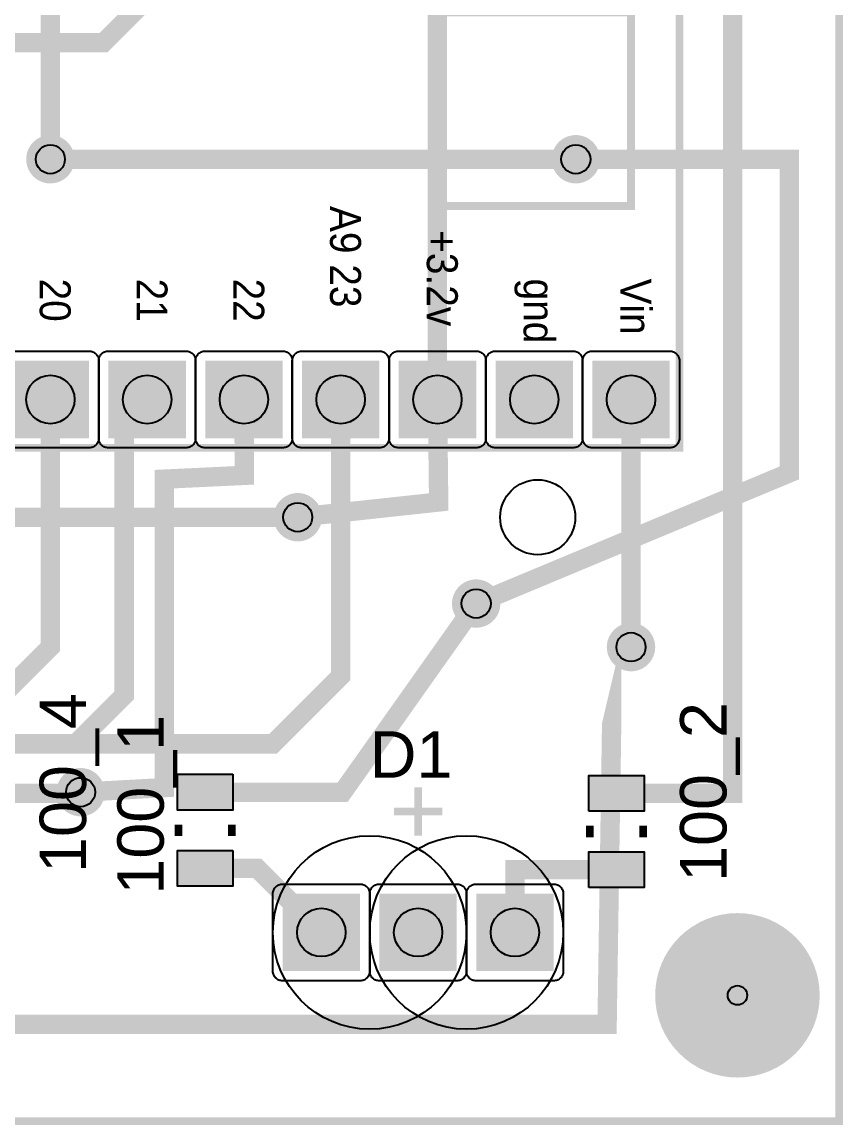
# Model space of a CAD drawing. Header units: inches. Extents: x -1.68 to 1.68, y -1.15 to 1.15.
# Drawn here: x 0.833 to 1.681, y -1.151 to -0.011 of the extents above; entities that cross this region are included whole.
import ezdxf

# ---------------------------------------------------------------- set-up
doc = ezdxf.new("R2010")
doc.units = ezdxf.units.IN
doc.layers.get('0').update_dxf_attribs({"linetype": 'CONTINUOUS'})

# ---------------------------------------------------------------- blocks, each defined once
blk = doc.blocks.new('RPAD')
blk.add_trace([(-0.5, -0.5), (-0.5, 0.5), (0.5, -0.5), (0.5, 0.5)])
blk = doc.blocks.new('EPAD')
at = {"const_width": 0.5}
blk.add_lwpolyline([(-0.25, 0, 1), (0.25, 0, 1)], format="xyb", close=True, dxfattribs=at)

msp = doc.modelspace()

# ---------------------------------------------------------------- linework, layer by layer
for points, const_width in [([(-1.6775, -1.1475), (1.6775, -1.1475), (1.6775, 1.1475), (-1.6775, 1.1475), (-1.6775, -1.1475)], 0.008), ([(-1.6775, -1.1475), (1.6775, -1.1475), (1.6775, 1.1475), (-1.6775, 1.1475), (-1.6775, -1.1475)], 0.008), ([(-1.6775, -1.1475), (1.6775, -1.1475), (1.6775, 1.1475), (-1.6775, 1.1475), (-1.6775, -1.1475)], 0.008), ([(1.2625, -0.401516), (1.2625, 0.035807), (1.574783, 0.035807), (1.574783, 0.701161), (1.26376, 0.701161)], 0.02), ([(0.8925, 0.298484), (1.5675, 0.298484), (1.5675, -0.80876), (1.4475, -0.80876)], 0.02), ([(0.1125, -0.451516), (1.5125, -0.451516), (1.5125, 0.248484), (0.1125, 0.248484), (0.1125, -0.451516)], 0.008), ([(0.1125, -0.451516), (1.5125, -0.451516), (1.5125, 0.248484), (0.1125, 0.248484), (0.1125, -0.451516)], 0.008), ([(0.1125, -0.451516), (1.5125, -0.451516), (1.5125, 0.248484), (0.1125, 0.248484), (0.1125, -0.451516)], 0.008), ([(0.8625, 0.198484), (0.8625, -0.153169)], 0.02), ([(-0.177185, 0.118484), (-0.177185, 0.051854), (-0.177185, -0.0325), (0.9175, -0.0325), (0.9675, 0.0175)], 0.02), ([(1.2625, -0.201516), (1.4625, -0.201516), (1.4625, -0.001516), (1.2625, -0.001516), (1.2625, -0.201516)], 0.008), ([(1.2625, -0.201516), (1.4625, -0.201516), (1.4625, -0.001516), (1.2625, -0.001516), (1.2625, -0.201516)], 0.008), ([(1.2625, -0.201516), (1.4625, -0.201516), (1.4625, -0.001516), (1.2625, -0.001516), (1.2625, -0.201516)], 0.008), ([(0.8625, -0.153169), (1.405492, -0.153169)], 0.02), ([(1.405492, -0.153169), (1.625965, -0.153169), (1.625965, -0.4775), (1.3025, -0.6125)], 0.02), ([(-0.0325, -0.7575), (0.0175, -0.7075), (0.1425, -0.7075), (0.8125, -0.7075), (0.8625, -0.6575), (0.8625, -0.401516)], 0.02), ([(0.0175, -0.8075), (0.0675, -0.7575), (0.88876, -0.7575), (0.93876, -0.7075), (0.93876, -0.401516), (0.9625, -0.401516)], 0.02), ([(1.1625, -0.401516), (1.1625, -0.6875), (1.0925, -0.7575), (0.4425, -0.7575), (0.3925, -0.8075)], 0.02), ([(0.89376, -0.8075), (0.980295, -0.802776), (0.980295, -0.483878), (1.062972, -0.479941), (1.0625, -0.401516)], 0.02), ([(1.2625, -0.401516), (1.26376, -0.5075), (1.118091, -0.523248)], 0.02), ([(1.4625, -0.401516), (1.4625, -0.6575)], 0.02), ([(1.118091, -0.523248), (0.712579, -0.523248)], 0.02), ([(1.4625, -0.6575), (1.4625, -0.6525), (1.4425, -0.7375), (1.437803, -1.047505), (-0.5025, -1.0475), (-0.5025, -0.8775)], 0.02), ([(1.3025, -0.6125), (1.164547, -0.8075), (1.0225, -0.8075)], 0.02), ([(0.7975, -0.80876), (0.8925, -0.80876), (0.89376, -0.8075)], 0.02), ([(1.2425, -0.8025), (1.2425, -0.8525)], 0.008), ([(1.2425, -0.8025), (1.2425, -0.8525)], 0.008), ([(1.2425, -0.8025), (1.2425, -0.8525)], 0.008), ([(1.2175, -0.8275), (1.2675, -0.8275)], 0.008), ([(1.2175, -0.8275), (1.2675, -0.8275)], 0.008), ([(1.2175, -0.8275), (1.2675, -0.8275)], 0.008), ([(0.994941, -0.840965), (0.994941, -0.852776)], 0.007874), ([(0.994941, -0.840965), (0.994941, -0.852776)], 0.007874), ([(0.994941, -0.840965), (0.994941, -0.852776)], 0.007874), ([(1.050059, -0.840965), (1.050059, -0.852776)], 0.007874), ([(1.050059, -0.840965), (1.050059, -0.852776)], 0.007874), ([(1.050059, -0.840965), (1.050059, -0.852776)], 0.007874), ([(1.419941, -0.854035), (1.419941, -0.842224)], 0.007874), ([(1.419941, -0.854035), (1.419941, -0.842224)], 0.007874), ([(1.419941, -0.854035), (1.419941, -0.842224)], 0.007874), ([(1.475059, -0.854035), (1.475059, -0.842224)], 0.007874), ([(1.475059, -0.854035), (1.475059, -0.842224)], 0.007874), ([(1.475059, -0.854035), (1.475059, -0.842224)], 0.007874), ([(1.1425, -0.9525), (1.07624, -0.88624), (1.0225, -0.88624)], 0.02), ([(1.3425, -0.9525), (1.3425, -0.8875), (1.4475, -0.8875)], 0.02)]:
    msp.add_lwpolyline(points, dxfattribs=dict(const_width=const_width))
msp.add_lwpolyline([(0.8225, -0.351516), (0.9025, -0.351516), (0.903539, -0.351566), (0.904544, -0.351715), (0.905511, -0.351957), (0.906435, -0.352287), (0.907312, -0.352702), (0.908136, -0.353197), (0.908904, -0.353766), (0.909609, -0.354406), (0.91025, -0.355113), (0.910819, -0.35588), (0.911313, -0.356704), (0.911728, -0.35758), (0.912059, -0.358504), (0.912301, -0.359471), (0.91245, -0.360476), (0.9125, -0.361516), (0.9125, -0.441516), (0.91245, -0.442555), (0.912301, -0.44356), (0.912059, -0.444527), (0.911728, -0.445451), (0.911313, -0.446328), (0.910819, -0.447152), (0.91025, -0.447919), (0.909609, -0.448625), (0.908904, -0.449265), (0.908136, -0.449835), (0.907312, -0.45033), (0.906435, -0.450744), (0.905511, -0.451075), (0.904544, -0.451317), (0.903539, -0.451465), (0.9025, -0.451516), (0.9025, -0.451516), (0.8225, -0.451516)])
for points in [[(1.0025, -0.451516), (0.9225, -0.451516), (0.921461, -0.451465), (0.920456, -0.451317), (0.919489, -0.451075), (0.918565, -0.450744), (0.917688, -0.45033), (0.916864, -0.449835), (0.916096, -0.449265), (0.915391, -0.448625), (0.91475, -0.447919), (0.914181, -0.447152), (0.913687, -0.446328), (0.913272, -0.445451), (0.912941, -0.444527), (0.912699, -0.44356), (0.91255, -0.442555), (0.9125, -0.441516), (0.9125, -0.361516), (0.91255, -0.360476), (0.912699, -0.359471), (0.912941, -0.358504), (0.913272, -0.35758), (0.913687, -0.356704), (0.914181, -0.35588), (0.91475, -0.355113), (0.915391, -0.354406), (0.916096, -0.353766), (0.916864, -0.353197), (0.917688, -0.352702), (0.918565, -0.352287), (0.919489, -0.351957), (0.920456, -0.351715), (0.921461, -0.351566), (0.9225, -0.351516), (1.0025, -0.351516), (1.003539, -0.351566), (1.004544, -0.351715), (1.005511, -0.351957), (1.006435, -0.352287), (1.007312, -0.352702), (1.008136, -0.353197), (1.008904, -0.353766), (1.009609, -0.354406), (1.01025, -0.355113), (1.010819, -0.35588), (1.011313, -0.356704), (1.011728, -0.35758), (1.012059, -0.358504), (1.012301, -0.359471), (1.01245, -0.360476), (1.0125, -0.361516), (1.0125, -0.441516), (1.01245, -0.442555), (1.012301, -0.44356), (1.012059, -0.444527), (1.011728, -0.445451), (1.011313, -0.446328), (1.010819, -0.447152), (1.01025, -0.447919), (1.009609, -0.448625), (1.008904, -0.449265), (1.008136, -0.449835), (1.007312, -0.45033), (1.006435, -0.450744), (1.005511, -0.451075), (1.004544, -0.451317), (1.003539, -0.451465), (1.0025, -0.451516)], [(1.1025, -0.451516), (1.0225, -0.451516), (1.021461, -0.451465), (1.020455, -0.451317), (1.019489, -0.451075), (1.018565, -0.450744), (1.017688, -0.45033), (1.016864, -0.449835), (1.016096, -0.449265), (1.015391, -0.448625), (1.01475, -0.447919), (1.014181, -0.447152), (1.013687, -0.446328), (1.013272, -0.445451), (1.012941, -0.444527), (1.012699, -0.44356), (1.01255, -0.442555), (1.0125, -0.441516), (1.0125, -0.361516), (1.01255, -0.360476), (1.012699, -0.359471), (1.012941, -0.358504), (1.013272, -0.35758), (1.013687, -0.356704), (1.014181, -0.35588), (1.01475, -0.355113), (1.015391, -0.354406), (1.016096, -0.353766), (1.016864, -0.353197), (1.017688, -0.352702), (1.018565, -0.352287), (1.019489, -0.351957), (1.020455, -0.351715), (1.021461, -0.351566), (1.0225, -0.351516), (1.1025, -0.351516), (1.103539, -0.351566), (1.104545, -0.351715), (1.105511, -0.351957), (1.106435, -0.352287), (1.107312, -0.352702), (1.108136, -0.353197), (1.108904, -0.353766), (1.109609, -0.354406), (1.11025, -0.355113), (1.110819, -0.35588), (1.111313, -0.356704), (1.111728, -0.35758), (1.112059, -0.358504), (1.112301, -0.359471), (1.11245, -0.360476), (1.1125, -0.361516), (1.1125, -0.441516), (1.11245, -0.442555), (1.112301, -0.44356), (1.112059, -0.444527), (1.111728, -0.445451), (1.111313, -0.446328), (1.110819, -0.447152), (1.11025, -0.447919), (1.109609, -0.448625), (1.108904, -0.449265), (1.108136, -0.449835), (1.107312, -0.45033), (1.106435, -0.450744), (1.105511, -0.451075), (1.104545, -0.451317), (1.103539, -0.451465), (1.1025, -0.451516)], [(1.2025, -0.451516), (1.1225, -0.451516), (1.121461, -0.451465), (1.120456, -0.451317), (1.119489, -0.451075), (1.118565, -0.450744), (1.117688, -0.45033), (1.116864, -0.449835), (1.116096, -0.449265), (1.115391, -0.448625), (1.11475, -0.447919), (1.114181, -0.447152), (1.113687, -0.446328), (1.113272, -0.445451), (1.112941, -0.444527), (1.112699, -0.44356), (1.11255, -0.442555), (1.1125, -0.441516), (1.1125, -0.361516), (1.11255, -0.360476), (1.112699, -0.359471), (1.112941, -0.358504), (1.113272, -0.35758), (1.113687, -0.356704), (1.114181, -0.35588), (1.11475, -0.355113), (1.115391, -0.354406), (1.116096, -0.353766), (1.116864, -0.353197), (1.117688, -0.352702), (1.118565, -0.352287), (1.119489, -0.351957), (1.120456, -0.351715), (1.121461, -0.351566), (1.1225, -0.351516), (1.2025, -0.351516), (1.203539, -0.351566), (1.204545, -0.351715), (1.205511, -0.351957), (1.206435, -0.352287), (1.207312, -0.352702), (1.208136, -0.353197), (1.208904, -0.353766), (1.209609, -0.354406), (1.21025, -0.355113), (1.210819, -0.35588), (1.211313, -0.356704), (1.211728, -0.35758), (1.212059, -0.358504), (1.212301, -0.359471), (1.21245, -0.360476), (1.2125, -0.361516), (1.2125, -0.441516), (1.21245, -0.442555), (1.212301, -0.44356), (1.212059, -0.444527), (1.211728, -0.445451), (1.211313, -0.446328), (1.210819, -0.447152), (1.21025, -0.447919), (1.209609, -0.448625), (1.208904, -0.449265), (1.208136, -0.449835), (1.207312, -0.45033), (1.206435, -0.450744), (1.205511, -0.451075), (1.204545, -0.451317), (1.203539, -0.451465), (1.2025, -0.451516)], [(1.3025, -0.451516), (1.2225, -0.451516), (1.221461, -0.451465), (1.220456, -0.451317), (1.219489, -0.451075), (1.218565, -0.450744), (1.217688, -0.45033), (1.216864, -0.449835), (1.216096, -0.449265), (1.215391, -0.448625), (1.21475, -0.447919), (1.214181, -0.447152), (1.213687, -0.446328), (1.213272, -0.445451), (1.212941, -0.444527), (1.212699, -0.44356), (1.21255, -0.442555), (1.2125, -0.441516), (1.2125, -0.361516), (1.21255, -0.360476), (1.212699, -0.359471), (1.212941, -0.358504), (1.213272, -0.35758), (1.213687, -0.356704), (1.214181, -0.35588), (1.21475, -0.355113), (1.215391, -0.354406), (1.216096, -0.353766), (1.216864, -0.353197), (1.217688, -0.352702), (1.218565, -0.352287), (1.219489, -0.351957), (1.220456, -0.351715), (1.221461, -0.351566), (1.2225, -0.351516), (1.3025, -0.351516), (1.303539, -0.351566), (1.304544, -0.351715), (1.305511, -0.351957), (1.306435, -0.352287), (1.307312, -0.352702), (1.308136, -0.353197), (1.308904, -0.353766), (1.309609, -0.354406), (1.31025, -0.355113), (1.310819, -0.35588), (1.311313, -0.356704), (1.311728, -0.35758), (1.312059, -0.358504), (1.312301, -0.359471), (1.31245, -0.360476), (1.3125, -0.361516), (1.3125, -0.441516), (1.31245, -0.442555), (1.312301, -0.44356), (1.312059, -0.444527), (1.311728, -0.445451), (1.311313, -0.446328), (1.310819, -0.447152), (1.31025, -0.447919), (1.309609, -0.448625), (1.308904, -0.449265), (1.308136, -0.449835), (1.307312, -0.45033), (1.306435, -0.450744), (1.305511, -0.451075), (1.304544, -0.451317), (1.303539, -0.451465), (1.3025, -0.451516)], [(1.4025, -0.451516), (1.3225, -0.451516), (1.321461, -0.451465), (1.320456, -0.451317), (1.319489, -0.451075), (1.318565, -0.450744), (1.317688, -0.45033), (1.316864, -0.449835), (1.316096, -0.449265), (1.315391, -0.448625), (1.31475, -0.447919), (1.314181, -0.447152), (1.313687, -0.446328), (1.313272, -0.445451), (1.312941, -0.444527), (1.312699, -0.44356), (1.31255, -0.442555), (1.3125, -0.441516), (1.3125, -0.361516), (1.31255, -0.360476), (1.312699, -0.359471), (1.312941, -0.358504), (1.313272, -0.35758), (1.313687, -0.356704), (1.314181, -0.35588), (1.31475, -0.355113), (1.315391, -0.354406), (1.316096, -0.353766), (1.316864, -0.353197), (1.317688, -0.352702), (1.318565, -0.352287), (1.319489, -0.351957), (1.320456, -0.351715), (1.321461, -0.351566), (1.3225, -0.351516), (1.4025, -0.351516), (1.403539, -0.351566), (1.404544, -0.351715), (1.405511, -0.351957), (1.406435, -0.352287), (1.407312, -0.352702), (1.408136, -0.353197), (1.408904, -0.353766), (1.409609, -0.354406), (1.41025, -0.355113), (1.410819, -0.35588), (1.411313, -0.356704), (1.411728, -0.35758), (1.412059, -0.358504), (1.412301, -0.359471), (1.41245, -0.360476), (1.4125, -0.361516), (1.4125, -0.441516), (1.41245, -0.442555), (1.412301, -0.44356), (1.412059, -0.444527), (1.411728, -0.445451), (1.411313, -0.446328), (1.410819, -0.447152), (1.41025, -0.447919), (1.409609, -0.448625), (1.408904, -0.449265), (1.408136, -0.449835), (1.407312, -0.45033), (1.406435, -0.450744), (1.405511, -0.451075), (1.404544, -0.451317), (1.403539, -0.451465), (1.4025, -0.451516)], [(1.5025, -0.451516), (1.4225, -0.451516), (1.421461, -0.451465), (1.420455, -0.451317), (1.419489, -0.451075), (1.418565, -0.450744), (1.417688, -0.45033), (1.416864, -0.449835), (1.416096, -0.449265), (1.415391, -0.448625), (1.41475, -0.447919), (1.414181, -0.447152), (1.413687, -0.446328), (1.413272, -0.445451), (1.412941, -0.444527), (1.412699, -0.44356), (1.41255, -0.442555), (1.4125, -0.441516), (1.4125, -0.361516), (1.41255, -0.360476), (1.412699, -0.359471), (1.412941, -0.358504), (1.413272, -0.35758), (1.413687, -0.356704), (1.414181, -0.35588), (1.41475, -0.355113), (1.415391, -0.354406), (1.416096, -0.353766), (1.416864, -0.353197), (1.417688, -0.352702), (1.418565, -0.352287), (1.419489, -0.351957), (1.420455, -0.351715), (1.421461, -0.351566), (1.4225, -0.351516), (1.5025, -0.351516), (1.503539, -0.351566), (1.504544, -0.351715), (1.505511, -0.351957), (1.506435, -0.352287), (1.507312, -0.352702), (1.508136, -0.353197), (1.508904, -0.353766), (1.509609, -0.354406), (1.51025, -0.355113), (1.510819, -0.35588), (1.511313, -0.356704), (1.511728, -0.35758), (1.512059, -0.358504), (1.512301, -0.359471), (1.51245, -0.360476), (1.5125, -0.361516), (1.5125, -0.441516), (1.51245, -0.442555), (1.512301, -0.44356), (1.512059, -0.444527), (1.511728, -0.445451), (1.511313, -0.446328), (1.510819, -0.447152), (1.51025, -0.447919), (1.509609, -0.448625), (1.508904, -0.449265), (1.508136, -0.449835), (1.507312, -0.45033), (1.506435, -0.450744), (1.505511, -0.451075), (1.504544, -0.451317), (1.503539, -0.451465), (1.5025, -0.451516)], [(1.051, -0.789), (1.051, -0.826), (0.994, -0.826), (0.994, -0.789), (1.051, -0.789)], [(1.419, -0.82726), (1.419, -0.79026), (1.476, -0.79026), (1.476, -0.82726), (1.419, -0.82726)], [(1.051, -0.86774), (1.051, -0.90474), (0.994, -0.90474), (0.994, -0.86774), (1.051, -0.86774)], [(1.419, -0.906), (1.419, -0.869), (1.476, -0.869), (1.476, -0.906), (1.419, -0.906)], [(1.1025, -0.9025), (1.1825, -0.9025), (1.183539, -0.90255), (1.184544, -0.902699), (1.185511, -0.902941), (1.186435, -0.903272), (1.187312, -0.903686), (1.188136, -0.904181), (1.188904, -0.90475), (1.189609, -0.905391), (1.19025, -0.906097), (1.190819, -0.906864), (1.191313, -0.907688), (1.191728, -0.908565), (1.192059, -0.909489), (1.192301, -0.910456), (1.19245, -0.911461), (1.1925, -0.9125), (1.1925, -0.9925), (1.19245, -0.993539), (1.192301, -0.994545), (1.192059, -0.995511), (1.191728, -0.996435), (1.191313, -0.997312), (1.190819, -0.998136), (1.19025, -0.998903), (1.189609, -0.999609), (1.188904, -1.00025), (1.188136, -1.000819), (1.187312, -1.001314), (1.186435, -1.001728), (1.185511, -1.002059), (1.184544, -1.002301), (1.183539, -1.00245), (1.1825, -1.0025), (1.1025, -1.0025), (1.101461, -1.00245), (1.100456, -1.002301), (1.099489, -1.002059), (1.098565, -1.001728), (1.097688, -1.001314), (1.096864, -1.000819), (1.096097, -1.00025), (1.095391, -0.999609), (1.09475, -0.998903), (1.094181, -0.998136), (1.093687, -0.997312), (1.093272, -0.996435), (1.092941, -0.995511), (1.092699, -0.994545), (1.09255, -0.993539), (1.0925, -0.9925), (1.0925, -0.9125), (1.09255, -0.911461), (1.092699, -0.910456), (1.092941, -0.909489), (1.093272, -0.908565), (1.093687, -0.907688), (1.094181, -0.906864), (1.09475, -0.906097), (1.095391, -0.905391), (1.096097, -0.90475), (1.096864, -0.904181), (1.097688, -0.903686), (1.098565, -0.903272), (1.099489, -0.902941), (1.100456, -0.902699), (1.101461, -0.90255), (1.1025, -0.9025)], [(1.2025, -0.9025), (1.2825, -0.9025), (1.283539, -0.90255), (1.284544, -0.902699), (1.285511, -0.902941), (1.286435, -0.903272), (1.287312, -0.903686), (1.288136, -0.904181), (1.288904, -0.90475), (1.289609, -0.905391), (1.29025, -0.906097), (1.290819, -0.906864), (1.291313, -0.907688), (1.291728, -0.908565), (1.292059, -0.909489), (1.292301, -0.910456), (1.29245, -0.911461), (1.2925, -0.9125), (1.2925, -0.9925), (1.29245, -0.993539), (1.292301, -0.994545), (1.292059, -0.995511), (1.291728, -0.996435), (1.291313, -0.997312), (1.290819, -0.998136), (1.29025, -0.998903), (1.289609, -0.999609), (1.288904, -1.00025), (1.288136, -1.000819), (1.287312, -1.001314), (1.286435, -1.001728), (1.285511, -1.002059), (1.284544, -1.002301), (1.283539, -1.00245), (1.2825, -1.0025), (1.2025, -1.0025), (1.201461, -1.00245), (1.200456, -1.002301), (1.199489, -1.002059), (1.198565, -1.001728), (1.197688, -1.001314), (1.196864, -1.000819), (1.196096, -1.00025), (1.195391, -0.999609), (1.19475, -0.998903), (1.194181, -0.998136), (1.193687, -0.997312), (1.193272, -0.996435), (1.192941, -0.995511), (1.192699, -0.994545), (1.19255, -0.993539), (1.1925, -0.9925), (1.1925, -0.9125), (1.19255, -0.911461), (1.192699, -0.910456), (1.192941, -0.909489), (1.193272, -0.908565), (1.193687, -0.907688), (1.194181, -0.906864), (1.19475, -0.906097), (1.195391, -0.905391), (1.196096, -0.90475), (1.196864, -0.904181), (1.197688, -0.903686), (1.198565, -0.903272), (1.199489, -0.902941), (1.200456, -0.902699), (1.201461, -0.90255), (1.2025, -0.9025)], [(1.3025, -0.9025), (1.3825, -0.9025), (1.383539, -0.90255), (1.384544, -0.902699), (1.385511, -0.902941), (1.386435, -0.903272), (1.387312, -0.903686), (1.388136, -0.904181), (1.388903, -0.90475), (1.389609, -0.905391), (1.39025, -0.906097), (1.390819, -0.906864), (1.391313, -0.907688), (1.391728, -0.908565), (1.392059, -0.909489), (1.392301, -0.910456), (1.39245, -0.911461), (1.3925, -0.9125), (1.3925, -0.9925), (1.39245, -0.993539), (1.392301, -0.994545), (1.392059, -0.995511), (1.391728, -0.996435), (1.391313, -0.997312), (1.390819, -0.998136), (1.39025, -0.998903), (1.389609, -0.999609), (1.388903, -1.00025), (1.388136, -1.000819), (1.387312, -1.001314), (1.386435, -1.001728), (1.385511, -1.002059), (1.384544, -1.002301), (1.383539, -1.00245), (1.3825, -1.0025), (1.3025, -1.0025), (1.301461, -1.00245), (1.300456, -1.002301), (1.299489, -1.002059), (1.298565, -1.001728), (1.297688, -1.001314), (1.296864, -1.000819), (1.296096, -1.00025), (1.295391, -0.999609), (1.29475, -0.998903), (1.294181, -0.998136), (1.293687, -0.997312), (1.293272, -0.996435), (1.292941, -0.995511), (1.292699, -0.994545), (1.29255, -0.993539), (1.2925, -0.9925), (1.2925, -0.9125), (1.29255, -0.911461), (1.292699, -0.910456), (1.292941, -0.909489), (1.293272, -0.908565), (1.293687, -0.907688), (1.294181, -0.906864), (1.29475, -0.906097), (1.295391, -0.905391), (1.296096, -0.90475), (1.296864, -0.904181), (1.297688, -0.903686), (1.298565, -0.903272), (1.299489, -0.902941), (1.300456, -0.902699), (1.301461, -0.90255), (1.3025, -0.9025)]]:
    msp.add_lwpolyline(points, close=True)
for centre, radius in [((0.8625, -0.153169), 0.015), ((1.405492, -0.153169), 0.015), ((0.8625, -0.401516), 0.025), ((0.9625, -0.401516), 0.025), ((1.0625, -0.401516), 0.025), ((1.1625, -0.401516), 0.025), ((1.2625, -0.401516), 0.025), ((1.3625, -0.401516), 0.025), ((1.4625, -0.401516), 0.025), ((1.366122, -0.523248), 0.038775), ((1.366122, -0.523248), 0.038775), ((1.366122, -0.523248), 0.038775), ((1.118091, -0.523248), 0.015), ((1.3025, -0.6125), 0.015), ((1.4625, -0.6575), 0.015), ((0.89376, -0.8075), 0.015), ((1.1925, -0.9525), 0.1), ((1.1925, -0.9525), 0.1), ((1.1925, -0.9525), 0.1), ((1.2925, -0.9525), 0.1), ((1.2925, -0.9525), 0.1), ((1.2925, -0.9525), 0.1), ((1.1425, -0.9525), 0.025), ((1.2425, -0.9525), 0.025), ((1.3425, -0.9525), 0.025), ((1.2925, -0.9525), 0), ((1.2925, -0.9525), 0), ((1.2925, -0.9525), 0), ((1.5725, -1.0175), 0.01)]:
    msp.add_circle(centre, radius)

# ---------------------------------------------------------------- block references
for name, p, xscale, yscale in [('EPAD', (0.8625, -0.153169), 0.05, 0.05), ('EPAD', (1.405492, -0.153169), 0.05, 0.05), ('EPAD', (0.8625, -0.153169), 0.03, 0.03), ('EPAD', (1.405492, -0.153169), 0.03, 0.03), ('EPAD', (1.118091, -0.523248), 0.05, 0.05), ('EPAD', (1.118091, -0.523248), 0.03, 0.03), ('EPAD', (1.3025, -0.6125), 0.05, 0.05), ('EPAD', (1.3025, -0.6125), 0.03, 0.03), ('EPAD', (1.4625, -0.6575), 0.05, 0.05), ('EPAD', (1.4625, -0.6575), 0.03, 0.03), ('EPAD', (0.89376, -0.8075), 0.05, 0.05), ('EPAD', (0.89376, -0.8075), 0.03, 0.03), ('RPAD', (1.1425, -0.9525), 0.08, 0.08), ('RPAD', (1.2425, -0.9525), 0.08, 0.08), ('RPAD', (1.3425, -0.9525), 0.08, 0.08), ('EPAD', (1.5725, -1.0175), 0.17, 0.17), ('EPAD', (1.5725, -1.0175), 0.15, 0.15)]:
    msp.add_blockref(name, p, dxfattribs=dict(xscale=xscale, yscale=yscale))
for p, xscale, yscale, rotation in [((0.8625, -0.401516), 0.08, 0.08, 180), ((0.9625, -0.401516), 0.08, 0.08, 180), ((1.0625, -0.401516), 0.08, 0.08, 180), ((1.1625, -0.401516), 0.08, 0.08, 180), ((1.2625, -0.401516), 0.08, 0.08, 180), ((1.3625, -0.401516), 0.08, 0.08, 180), ((1.4625, -0.401516), 0.08, 0.08, 180), ((1.0225, -0.8075), 0.037, 0.057, 270), ((1.0225, -0.8075), 0.037, 0.057, 270), ((1.4475, -0.80876), 0.037, 0.057, 90), ((1.4475, -0.80876), 0.037, 0.057, 90), ((1.0225, -0.88624), 0.037, 0.057, 270), ((1.0225, -0.88624), 0.037, 0.057, 270), ((1.4475, -0.8875), 0.037, 0.057, 90), ((1.4475, -0.8875), 0.037, 0.057, 90)]:
    msp.add_blockref('RPAD', p, dxfattribs=dict(xscale=xscale, yscale=yscale, rotation=rotation))

# ---------------------------------------------------------------- texts
for s, height, rotation, width, p in [('A9 23', 0.032, 270, 0.9375, (1.1515, -0.201516)), ('A9 23', 0.032, 270, 0.9375, (1.1515, -0.201516)), ('A9 23', 0.032, 270, 0.9375, (1.1515, -0.201516)), ('+3.2v', 0.032, 270, 0.9375, (1.2515, -0.226516)), ('+3.2v', 0.032, 270, 0.9375, (1.2515, -0.226516)), ('+3.2v', 0.032, 270, 0.9375, (1.2515, -0.226516)), ('20', 0.032, 270, 0.9375, (0.8515, -0.276516)), ('20', 0.032, 270, 0.9375, (0.8515, -0.276516)), ('20', 0.032, 270, 0.9375, (0.8515, -0.276516)), ('21', 0.032, 270, 0.9375, (0.9515, -0.276516)), ('21', 0.032, 270, 0.9375, (0.9515, -0.276516)), ('21', 0.032, 270, 0.9375, (0.9515, -0.276516)), ('22', 0.032, 270, 0.9375, (1.0515, -0.276516)), ('22', 0.032, 270, 0.9375, (1.0515, -0.276516)), ('22', 0.032, 270, 0.9375, (1.0515, -0.276516)), ('gnd', 0.032, 270, 0.9375, (1.3515, -0.276516)), ('gnd', 0.032, 270, 0.9375, (1.3515, -0.276516)), ('gnd', 0.032, 270, 0.9375, (1.3515, -0.276516)), ('Vin', 0.032, 270, 0.9375, (1.4515, -0.276516)), ('Vin', 0.032, 270, 0.9375, (1.4515, -0.276516)), ('Vin', 0.032, 270, 0.9375, (1.4515, -0.276516)), ('100_4', 0.048, 90, 1.041667, (0.899374, -0.891043)), ('100_4', 0.048, 90, 1.041667, (0.899374, -0.891043)), ('100_4', 0.048, 90, 1.041667, (0.899374, -0.891043)), ('100_2', 0.048, 90, 1.041667, (1.561185, -0.900295)), ('100_2', 0.048, 90, 1.041667, (1.561185, -0.900295)), ('100_2', 0.048, 90, 1.041667, (1.561185, -0.900295)), ('100_1', 0.048, 90, 1.041667, (0.97966, -0.913443)), ('100_1', 0.048, 90, 1.041667, (0.97966, -0.913443)), ('100_1', 0.048, 90, 1.041667, (0.97966, -0.913443))]:
    msp.add_text(s, height=height, rotation=rotation, dxfattribs=dict(width=width)).set_placement(p)
at = {"width": 1.041667}
msp.add_text('D1', height=0.048, dxfattribs=at).set_placement((1.1925, -0.7925))
msp.add_text('D1', height=0.048, dxfattribs=at).set_placement((1.1925, -0.7925))
msp.add_text('D1', height=0.048, dxfattribs=at).set_placement((1.1925, -0.7925))

doc.saveas('drawing.dxf')
